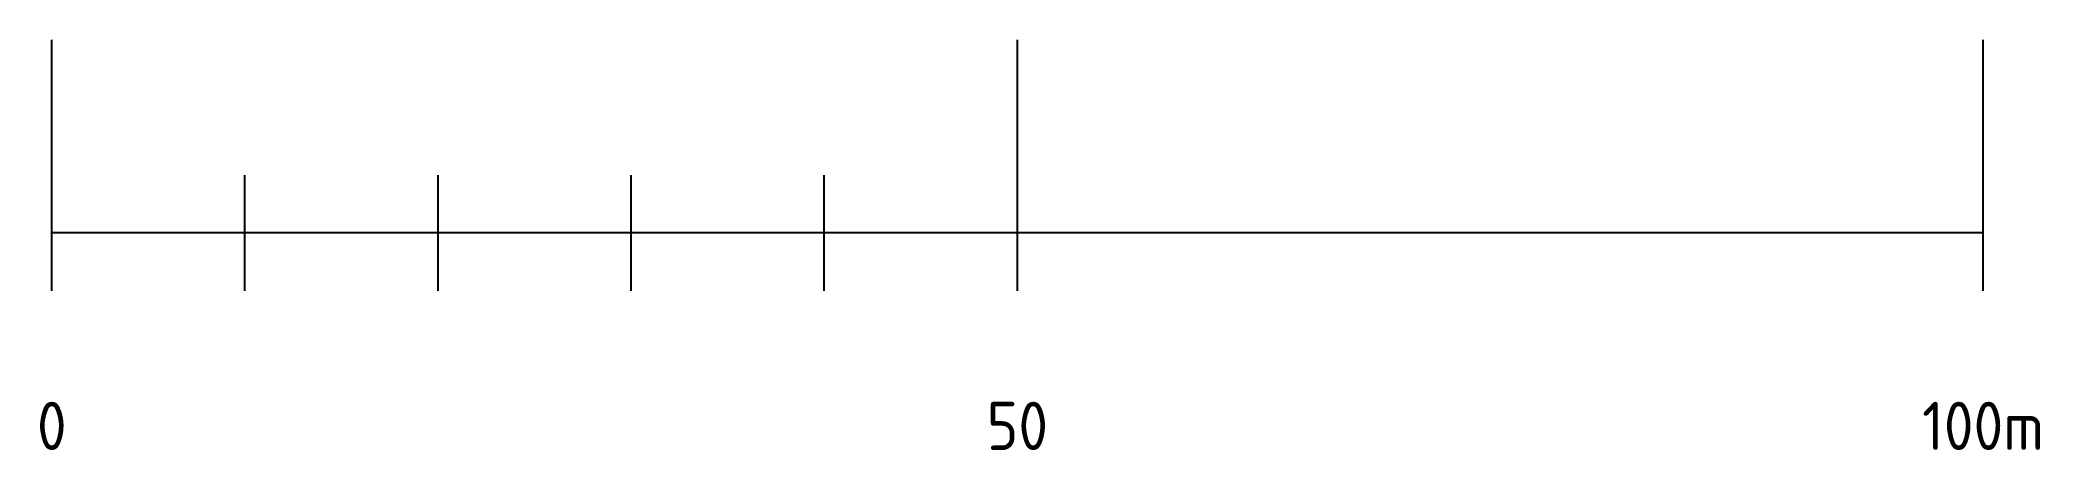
# Model space of a CAD drawing. Header units: metres. Extents: x 154555 to 155955, y 6591546 to 6591938.
# Drawn here: x 155679.3 to 155782.9, y 6591546 to 6591567.3 of the extents above.
import ezdxf
from ezdxf.enums import TextEntityAlignment as Align

# ---------------------------------------------------------------- set-up
doc = ezdxf.new("R2010")
doc.units = ezdxf.units.M
doc.layers.add('SKALA', color=7, linetype='Continuous')
doc.styles.add('ISO', font='iso')

msp = doc.modelspace()

# ---------------------------------------------------------------- linework, layer by layer
at = {"layer": 'SKALA', "color": 1, "linetype": 'Continuous'}
for points in [[(155679.92, 6591554.29), (155679.92, 6591567.29)], [(155729.92, 6591554.29), (155729.92, 6591567.29)], [(155779.92, 6591554.29), (155779.92, 6591567.29)], [(155689.92, 6591554.29), (155689.92, 6591560.29)], [(155699.92, 6591554.29), (155699.92, 6591560.29)], [(155709.92, 6591554.29), (155709.92, 6591560.29)], [(155719.92, 6591554.29), (155719.92, 6591560.29)], [(155779.92, 6591557.29), (155679.92, 6591557.29)]]:
    msp.add_lwpolyline(points, dxfattribs=at)

# ---------------------------------------------------------------- texts
at = {"layer": 'SKALA', "color": 1, "style": 'ISO'}
for s, p in [('0', (155679.92, 6591547.29)), ('50', (155729.92, 6591547.29)), ('100m', (155779.92, 6591547.29))]:
    msp.add_text(s, height=2.5, dxfattribs=at).set_placement(p, align=Align.MIDDLE)

doc.saveas('drawing.dxf')
